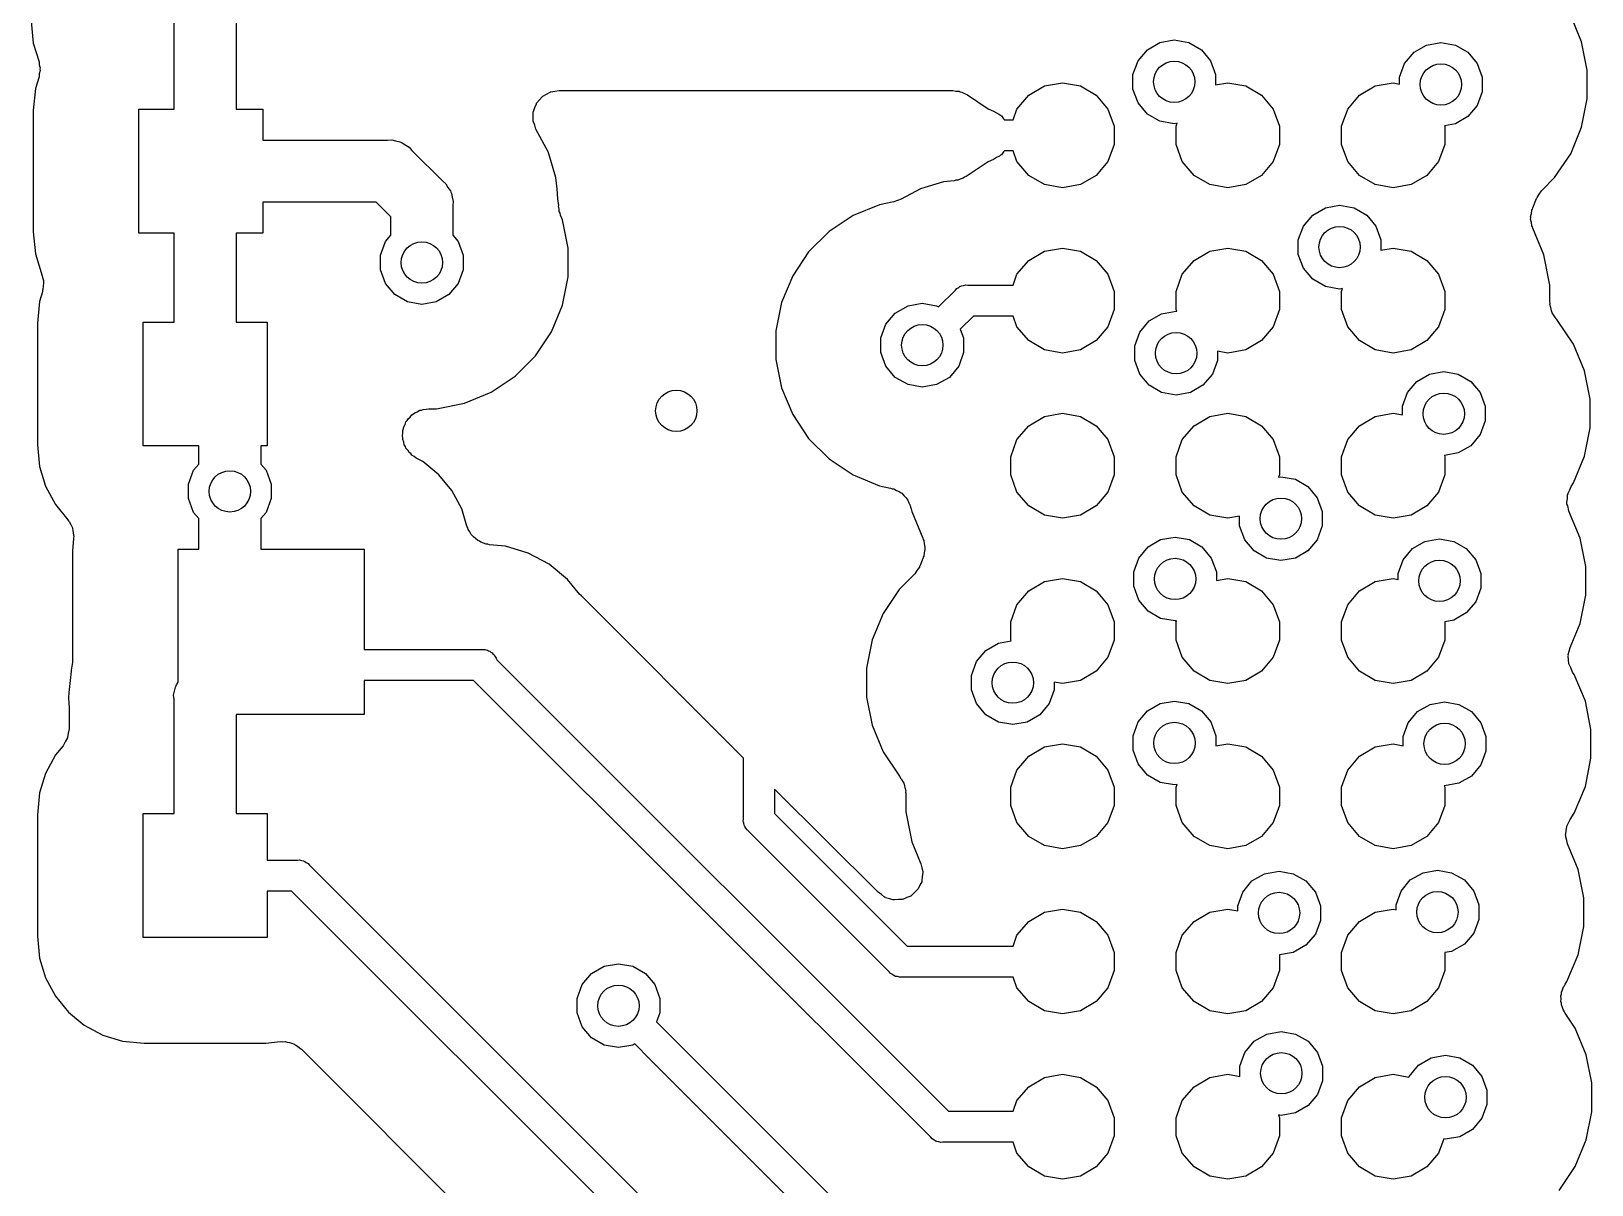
# Model space of a CAD drawing. Extents: x 552.7 to 632.3, y 410.9 to 459.8.
# Drawn here: x 565.09 to 572.64, y 429.44 to 435.03 of the extents above; entities that cross this region are included whole.
import ezdxf

# ---------------------------------------------------------------- set-up
doc = ezdxf.new("R2010")
doc.units = 0
doc.header["$MEASUREMENT"] = 0
doc.layers.add('BLACK', color=7, linetype='CONTINUOUS')

msp = doc.modelspace()

# ---------------------------------------------------------------- linework, layer by layer
at = {"layer": 'BLACK', "linetype": 'CONTINUOUS'}
for p, q in [((572.59, 434.977), (572.534, 435.112)), ((565.089, 435.076), (565.099, 434.97)), ((565.78, 434.65), (565.78, 435.07)), ((566.08, 435.07), (566.08, 434.65)), ((565.099, 434.97), (565.127, 434.88)), ((570.489, 434.938), (570.55, 434.973)), ((570.55, 434.973), (570.619, 434.986)), ((570.619, 434.986), (570.689, 434.973)), ((570.689, 434.973), (570.75, 434.938)), ((571.779, 434.926), (571.84, 434.961)), ((571.84, 434.961), (571.909, 434.973)), ((571.909, 434.973), (571.979, 434.961)), ((571.979, 434.961), (572.04, 434.926)), ((572.617, 434.84), (572.59, 434.977)), ((565.127, 434.88), (565.128, 434.865)), ((570.419, 434.818), (570.444, 434.884)), ((570.444, 434.884), (570.489, 434.938)), ((570.75, 434.938), (570.795, 434.884)), ((570.795, 434.884), (570.819, 434.818)), ((571.733, 434.872), (571.779, 434.926)), ((572.04, 434.926), (572.085, 434.872)), ((565.127, 434.807), (565.109, 434.75)), ((565.128, 434.822), (565.127, 434.807)), ((565.128, 434.865), (565.132, 434.85)), ((565.132, 434.837), (565.128, 434.822)), ((565.132, 434.85), (565.131, 434.844)), ((565.131, 434.844), (565.132, 434.837)), ((570.419, 434.747), (570.419, 434.818)), ((570.819, 434.818), (570.819, 434.768)), ((571.709, 434.806), (571.733, 434.872)), ((571.709, 434.772), (571.709, 434.806)), ((572.085, 434.872), (572.109, 434.806)), ((572.109, 434.806), (572.109, 434.735)), ((572.617, 434.701), (572.617, 434.84)), ((565.109, 434.75), (565.099, 434.644)), ((567.582, 434.723), (567.599, 434.733)), ((567.599, 434.733), (567.601, 434.734)), ((567.601, 434.734), (567.603, 434.735)), ((567.603, 434.735), (567.623, 434.738)), ((567.623, 434.738), (567.643, 434.741)), ((567.643, 434.741), (569.548, 434.741)), ((569.548, 434.741), (569.563, 434.738)), ((569.563, 434.738), (569.578, 434.737)), ((569.578, 434.737), (569.584, 434.735)), ((569.584, 434.735), (569.591, 434.733)), ((569.591, 434.733), (569.604, 434.726)), ((569.915, 434.718), (569.991, 434.763)), ((569.991, 434.763), (570.078, 434.778)), ((570.078, 434.778), (570.165, 434.763)), ((570.165, 434.763), (570.241, 434.718)), ((570.444, 434.681), (570.419, 434.747)), ((570.819, 434.768), (570.878, 434.778)), ((570.878, 434.778), (570.965, 434.763)), ((570.965, 434.763), (571.041, 434.718)), ((571.515, 434.718), (571.591, 434.763)), ((571.591, 434.763), (571.678, 434.778)), ((571.678, 434.778), (571.709, 434.772)), ((572.109, 434.735), (572.085, 434.669)), ((567.519, 434.64), (567.526, 434.659)), ((567.526, 434.659), (567.533, 434.677)), ((567.533, 434.677), (567.534, 434.679)), ((567.534, 434.679), (567.535, 434.681)), ((567.535, 434.681), (567.548, 434.696)), ((567.548, 434.696), (567.561, 434.711)), ((567.561, 434.711), (567.563, 434.712)), ((567.563, 434.712), (567.564, 434.714)), ((567.564, 434.714), (567.582, 434.723)), ((569.604, 434.726), (569.618, 434.72)), ((569.618, 434.72), (569.719, 434.652)), ((569.858, 434.651), (569.915, 434.718)), ((570.241, 434.718), (570.298, 434.651)), ((570.489, 434.627), (570.444, 434.681)), ((571.041, 434.718), (571.098, 434.651)), ((571.458, 434.651), (571.515, 434.718)), ((572.085, 434.669), (572.04, 434.615)), ((572.59, 434.564), (572.617, 434.701)), ((565.099, 434.644), (565.099, 434.056)), ((565.61, 434.05), (565.61, 434.65)), ((565.61, 434.65), (565.78, 434.65)), ((566.08, 434.65), (566.21, 434.65)), ((566.21, 434.65), (566.21, 434.5)), ((567.517, 434.596), (567.518, 434.616)), ((567.518, 434.594), (567.517, 434.596)), ((567.518, 434.638), (567.519, 434.64)), ((567.518, 434.636), (567.518, 434.638)), ((567.518, 434.616), (567.518, 434.636)), ((567.518, 434.592), (567.518, 434.594)), ((567.525, 434.573), (567.518, 434.592)), ((569.719, 434.652), (569.745, 434.641)), ((569.745, 434.641), (569.759, 434.632)), ((569.759, 434.632), (569.774, 434.625)), ((569.774, 434.625), (569.778, 434.621)), ((569.778, 434.621), (569.783, 434.618)), ((569.783, 434.618), (569.793, 434.604)), ((569.793, 434.604), (569.798, 434.599)), ((569.798, 434.599), (569.839, 434.599)), ((569.839, 434.599), (569.858, 434.651)), ((570.298, 434.651), (570.328, 434.568)), ((570.55, 434.592), (570.489, 434.627)), ((570.619, 434.579), (570.55, 434.592)), ((570.633, 434.582), (570.619, 434.579)), ((570.628, 434.568), (570.633, 434.582)), ((571.098, 434.651), (571.128, 434.568)), ((571.428, 434.568), (571.458, 434.651)), ((571.979, 434.58), (571.927, 434.57)), ((572.04, 434.615), (571.979, 434.58)), ((567.531, 434.554), (567.525, 434.573)), ((567.59, 434.444), (567.531, 434.554)), ((570.328, 434.568), (570.328, 434.48)), ((570.628, 434.48), (570.628, 434.568)), ((571.128, 434.568), (571.128, 434.48)), ((571.428, 434.48), (571.428, 434.568)), ((571.927, 434.57), (571.928, 434.568)), ((571.928, 434.568), (571.928, 434.48)), ((572.537, 434.435), (572.59, 434.564)), ((566.21, 434.5), (566.813, 434.5)), ((566.813, 434.5), (566.833, 434.502)), ((566.833, 434.502), (566.852, 434.497)), ((566.852, 434.497), (566.872, 434.493)), ((566.872, 434.493), (566.878, 434.49)), ((566.878, 434.49), (566.884, 434.488)), ((566.884, 434.488), (566.901, 434.477)), ((566.901, 434.477), (566.918, 434.467)), ((566.918, 434.467), (566.931, 434.451)), ((566.931, 434.451), (567.08, 434.302)), ((567.593, 434.434), (567.59, 434.444)), ((567.627, 434.32), (567.593, 434.434)), ((567.593, 434.434), (567.593, 434.434)), ((569.778, 434.427), (569.774, 434.423)), ((569.783, 434.43), (569.778, 434.427)), ((569.793, 434.444), (569.783, 434.43)), ((569.798, 434.449), (569.793, 434.444)), ((569.839, 434.449), (569.798, 434.449)), ((569.858, 434.397), (569.839, 434.449)), ((570.328, 434.48), (570.298, 434.397)), ((570.658, 434.397), (570.628, 434.48)), ((571.128, 434.48), (571.098, 434.397)), ((571.458, 434.397), (571.428, 434.48)), ((571.928, 434.48), (571.898, 434.397)), ((572.459, 434.319), (572.537, 434.435)), ((569.719, 434.396), (569.612, 434.324)), ((569.745, 434.407), (569.719, 434.396)), ((569.759, 434.416), (569.745, 434.407)), ((569.774, 434.423), (569.759, 434.416)), ((569.915, 434.33), (569.858, 434.397)), ((570.298, 434.397), (570.241, 434.33)), ((570.715, 434.33), (570.658, 434.397)), ((571.098, 434.397), (571.041, 434.33)), ((571.515, 434.33), (571.458, 434.397)), ((571.898, 434.397), (571.841, 434.33)), ((567.08, 434.302), (567.095, 434.289)), ((567.095, 434.289), (567.105, 434.272)), ((567.633, 434.265), (567.627, 434.32)), ((569.502, 434.299), (569.392, 434.265)), ((569.554, 434.304), (569.502, 434.299)), ((569.563, 434.306), (569.554, 434.304)), ((569.572, 434.307), (569.563, 434.306)), ((569.584, 434.312), (569.572, 434.307)), ((569.597, 434.316), (569.584, 434.312)), ((569.604, 434.321), (569.597, 434.316)), ((569.612, 434.324), (569.604, 434.321)), ((569.991, 434.285), (569.915, 434.33)), ((570.078, 434.27), (569.991, 434.285)), ((570.165, 434.285), (570.078, 434.27)), ((570.241, 434.33), (570.165, 434.285)), ((570.791, 434.285), (570.715, 434.33)), ((570.878, 434.27), (570.791, 434.285)), ((570.965, 434.285), (570.878, 434.27)), ((571.041, 434.33), (570.965, 434.285)), ((571.591, 434.285), (571.515, 434.33)), ((571.678, 434.27), (571.591, 434.285)), ((571.765, 434.285), (571.678, 434.27)), ((571.841, 434.33), (571.765, 434.285)), ((572.399, 434.259), (572.459, 434.319)), ((567.105, 434.272), (567.117, 434.255)), ((567.117, 434.255), (567.119, 434.249)), ((567.119, 434.249), (567.122, 434.243)), ((567.122, 434.243), (567.125, 434.224)), ((567.125, 434.224), (567.131, 434.204)), ((567.131, 434.204), (567.129, 434.184)), ((567.637, 434.217), (567.633, 434.265)), ((567.633, 434.265), (567.633, 434.265)), ((567.641, 434.184), (567.637, 434.217)), ((567.637, 434.217), (567.637, 434.217)), ((569.263, 434.202), (569.193, 434.188)), ((569.28, 434.209), (569.263, 434.202)), ((569.298, 434.215), (569.28, 434.209)), ((569.392, 434.265), (569.298, 434.215)), ((572.353, 434.173), (572.372, 434.218)), ((572.372, 434.218), (572.373, 434.22)), ((572.373, 434.22), (572.374, 434.223)), ((572.374, 434.223), (572.385, 434.239)), ((572.385, 434.239), (572.395, 434.255)), ((572.395, 434.255), (572.397, 434.257)), ((572.397, 434.257), (572.399, 434.259)), ((566.758, 434.2), (566.21, 434.2)), ((566.21, 434.2), (566.21, 434.05)), ((566.829, 434.129), (566.758, 434.2)), ((566.829, 434.041), (566.829, 434.129)), ((567.129, 434.184), (567.129, 434.041)), ((567.64, 434.181), (567.641, 434.184)), ((567.643, 434.168), (567.64, 434.181)), ((567.644, 434.155), (567.643, 434.168)), ((567.648, 434.147), (567.644, 434.155)), ((567.65, 434.138), (567.648, 434.147)), ((567.66, 434.115), (567.65, 434.138)), ((569.065, 434.135), (568.949, 434.058)), ((569.193, 434.188), (569.065, 434.135)), ((571.244, 434.084), (571.289, 434.138)), ((571.289, 434.138), (571.35, 434.173)), ((571.35, 434.173), (571.419, 434.186)), ((571.419, 434.186), (571.489, 434.173)), ((571.489, 434.173), (571.55, 434.138)), ((571.55, 434.138), (571.595, 434.084)), ((572.343, 434.13), (572.347, 434.146)), ((572.344, 434.124), (572.343, 434.13)), ((572.347, 434.146), (572.349, 434.162)), ((572.349, 434.162), (572.352, 434.167)), ((572.352, 434.167), (572.353, 434.173)), ((565.099, 434.056), (565.109, 433.95)), ((565.78, 434.05), (565.61, 434.05)), ((565.78, 433.62), (565.78, 434.05)), ((566.21, 434.05), (566.08, 434.05)), ((566.08, 434.05), (566.08, 433.62)), ((567.687, 433.978), (567.66, 434.115)), ((568.949, 434.058), (568.85, 433.959)), ((571.219, 434.018), (571.244, 434.084)), ((571.595, 434.084), (571.619, 434.018)), ((572.343, 434.118), (572.344, 434.124)), ((572.347, 434.102), (572.343, 434.118)), ((572.349, 434.086), (572.347, 434.102)), ((572.352, 434.081), (572.349, 434.086)), ((572.353, 434.075), (572.352, 434.081)), ((572.407, 433.945), (572.353, 434.075)), ((566.779, 433.943), (566.803, 434.01)), ((566.803, 434.01), (566.829, 434.041)), ((567.129, 434.041), (567.155, 434.01)), ((567.155, 434.01), (567.179, 433.943)), ((567.687, 433.838), (567.687, 433.978)), ((569.991, 433.963), (570.078, 433.978)), ((570.078, 433.978), (570.165, 433.963)), ((570.791, 433.963), (570.878, 433.978)), ((570.878, 433.978), (570.965, 433.963)), ((571.219, 433.947), (571.219, 434.018)), ((571.619, 434.018), (571.619, 433.968)), ((571.619, 433.968), (571.678, 433.978)), ((571.678, 433.978), (571.765, 433.963)), ((565.109, 433.95), (565.142, 433.843)), ((566.779, 433.873), (566.779, 433.943)), ((567.179, 433.943), (567.179, 433.873)), ((568.85, 433.959), (568.773, 433.843)), ((569.858, 433.851), (569.915, 433.918)), ((569.915, 433.918), (569.991, 433.963)), ((570.165, 433.963), (570.241, 433.918)), ((570.241, 433.918), (570.298, 433.851)), ((570.658, 433.851), (570.715, 433.918)), ((570.715, 433.918), (570.791, 433.963)), ((570.965, 433.963), (571.041, 433.918)), ((571.041, 433.918), (571.098, 433.851)), ((571.244, 433.881), (571.219, 433.947)), ((571.765, 433.963), (571.841, 433.918)), ((571.841, 433.918), (571.898, 433.851)), ((572.436, 433.799), (572.407, 433.945)), ((565.142, 433.843), (565.143, 433.836)), ((565.143, 433.836), (565.148, 433.821)), ((566.803, 433.807), (566.779, 433.873)), ((567.179, 433.873), (567.155, 433.807)), ((567.66, 433.702), (567.687, 433.838)), ((568.773, 433.843), (568.719, 433.714)), ((569.839, 433.799), (569.858, 433.851)), ((570.298, 433.851), (570.328, 433.768)), ((570.628, 433.768), (570.658, 433.851)), ((571.098, 433.851), (571.128, 433.768)), ((571.289, 433.827), (571.244, 433.881)), ((571.35, 433.792), (571.289, 433.827)), ((571.898, 433.851), (571.928, 433.768)), ((565.143, 433.766), (565.129, 433.72)), ((565.144, 433.772), (565.143, 433.766)), ((565.146, 433.777), (565.144, 433.772)), ((565.147, 433.794), (565.146, 433.777)), ((565.149, 433.81), (565.147, 433.794)), ((565.148, 433.821), (565.148, 433.815)), ((565.148, 433.815), (565.149, 433.81)), ((566.848, 433.753), (566.803, 433.807)), ((566.909, 433.717), (566.848, 433.753)), ((567.109, 433.753), (567.048, 433.717)), ((567.155, 433.807), (567.109, 433.753)), ((569.479, 433.693), (569.561, 433.775)), ((569.561, 433.775), (569.567, 433.782)), ((569.567, 433.782), (569.576, 433.787)), ((569.576, 433.787), (569.584, 433.793)), ((569.584, 433.793), (569.587, 433.794)), ((569.587, 433.794), (569.59, 433.796)), ((569.59, 433.796), (569.6, 433.797)), ((569.6, 433.797), (569.61, 433.8)), ((569.61, 433.8), (569.62, 433.799)), ((569.62, 433.799), (569.839, 433.799)), ((570.328, 433.768), (570.328, 433.68)), ((570.628, 433.68), (570.628, 433.768)), ((571.128, 433.768), (571.128, 433.68)), ((571.419, 433.779), (571.35, 433.792)), ((571.433, 433.782), (571.419, 433.779)), ((571.428, 433.768), (571.433, 433.782)), ((571.428, 433.68), (571.428, 433.768)), ((571.928, 433.768), (571.928, 433.68)), ((572.436, 433.718), (572.436, 433.799)), ((565.129, 433.72), (565.119, 433.614)), ((566.979, 433.705), (566.909, 433.717)), ((567.048, 433.717), (566.979, 433.705)), ((567.606, 433.573), (567.66, 433.702)), ((568.719, 433.714), (568.692, 433.577)), ((569.269, 433.663), (569.331, 433.698)), ((569.331, 433.698), (569.4, 433.711)), ((569.4, 433.711), (569.469, 433.698)), ((569.469, 433.698), (569.479, 433.693)), ((570.328, 433.68), (570.298, 433.597)), ((570.558, 433.66), (570.628, 433.673)), ((570.631, 433.672), (570.628, 433.68)), ((570.628, 433.673), (570.631, 433.672)), ((571.128, 433.68), (571.098, 433.597)), ((571.458, 433.597), (571.428, 433.68)), ((571.928, 433.68), (571.898, 433.597)), ((572.437, 433.712), (572.436, 433.718)), ((572.436, 433.707), (572.437, 433.712)), ((572.441, 433.691), (572.436, 433.707)), ((572.444, 433.674), (572.441, 433.691)), ((572.446, 433.669), (572.444, 433.674)), ((565.119, 433.614), (565.119, 433.026)), ((565.63, 433.02), (565.63, 433.62)), ((565.63, 433.62), (565.78, 433.62)), ((566.08, 433.62), (566.23, 433.62)), ((566.23, 433.62), (566.23, 433.02)), ((569.2, 433.543), (569.224, 433.609)), ((569.224, 433.609), (569.269, 433.663)), ((569.647, 433.649), (569.584, 433.586)), ((569.839, 433.649), (569.647, 433.649)), ((569.858, 433.597), (569.839, 433.649)), ((569.915, 433.53), (569.858, 433.597)), ((570.298, 433.597), (570.241, 433.53)), ((570.452, 433.571), (570.497, 433.625)), ((570.497, 433.625), (570.558, 433.66)), ((571.098, 433.597), (571.041, 433.53)), ((571.515, 433.53), (571.458, 433.597)), ((571.898, 433.597), (571.841, 433.53)), ((572.448, 433.664), (572.446, 433.669)), ((572.457, 433.65), (572.448, 433.664)), ((572.466, 433.636), (572.457, 433.65)), ((572.47, 433.633), (572.466, 433.636)), ((572.473, 433.628), (572.47, 433.633)), ((572.551, 433.512), (572.473, 433.628)), ((572.473, 433.628), (572.473, 433.628)), ((567.529, 433.457), (567.606, 433.573)), ((568.692, 433.577), (568.692, 433.438)), ((569.2, 433.472), (569.2, 433.543)), ((569.584, 433.586), (569.6, 433.543)), ((569.6, 433.543), (569.6, 433.472)), ((569.991, 433.485), (569.915, 433.53)), ((570.241, 433.53), (570.165, 433.485)), ((570.428, 433.505), (570.452, 433.571)), ((571.041, 433.53), (570.965, 433.485)), ((571.591, 433.485), (571.515, 433.53)), ((571.841, 433.53), (571.765, 433.485)), ((567.43, 433.358), (567.529, 433.457)), ((569.224, 433.406), (569.2, 433.472)), ((569.6, 433.472), (569.576, 433.406)), ((570.078, 433.47), (569.991, 433.485)), ((570.165, 433.485), (570.078, 433.47)), ((570.428, 433.434), (570.428, 433.505)), ((570.878, 433.47), (570.828, 433.479)), ((570.828, 433.479), (570.828, 433.434)), ((570.965, 433.485), (570.878, 433.47)), ((571.678, 433.47), (571.591, 433.485)), ((571.765, 433.485), (571.678, 433.47)), ((572.604, 433.383), (572.551, 433.512)), ((568.692, 433.438), (568.719, 433.301)), ((569.269, 433.352), (569.224, 433.406)), ((569.576, 433.406), (569.531, 433.352)), ((570.452, 433.368), (570.428, 433.434)), ((570.828, 433.434), (570.804, 433.368)), ((571.854, 433.367), (571.923, 433.38)), ((571.923, 433.38), (571.993, 433.367)), ((572.631, 433.246), (572.604, 433.383)), ((567.314, 433.281), (567.43, 433.358)), ((568.719, 433.301), (568.773, 433.172)), ((569.331, 433.317), (569.269, 433.352)), ((569.4, 433.304), (569.331, 433.317)), ((569.469, 433.317), (569.4, 433.304)), ((569.531, 433.352), (569.469, 433.317)), ((570.497, 433.314), (570.452, 433.368)), ((570.558, 433.279), (570.497, 433.314)), ((570.758, 433.314), (570.697, 433.279)), ((570.804, 433.368), (570.758, 433.314)), ((571.748, 433.278), (571.793, 433.332)), ((571.793, 433.332), (571.854, 433.367)), ((571.993, 433.367), (572.054, 433.332)), ((572.054, 433.332), (572.099, 433.278)), ((567.049, 433.2), (567.185, 433.227)), ((567.185, 433.227), (567.314, 433.281)), ((570.628, 433.266), (570.558, 433.279)), ((570.697, 433.279), (570.628, 433.266)), ((571.723, 433.212), (571.748, 433.278)), ((572.099, 433.278), (572.123, 433.212)), ((572.631, 433.107), (572.631, 433.246)), ((566.902, 433.137), (566.908, 433.144)), ((566.908, 433.144), (566.912, 433.152)), ((566.912, 433.152), (566.922, 433.16)), ((566.922, 433.16), (566.93, 433.17)), ((566.93, 433.17), (566.938, 433.175)), ((566.938, 433.175), (566.945, 433.181)), ((566.945, 433.181), (566.957, 433.186)), ((566.957, 433.186), (566.969, 433.193)), ((566.969, 433.193), (566.978, 433.194)), ((566.978, 433.194), (566.986, 433.197)), ((566.986, 433.197), (566.999, 433.198)), ((566.999, 433.198), (567.012, 433.2)), ((567.012, 433.2), (567.049, 433.2)), ((568.773, 433.172), (568.85, 433.056)), ((569.915, 433.118), (569.991, 433.163)), ((569.991, 433.163), (570.078, 433.178)), ((570.078, 433.178), (570.165, 433.163)), ((570.165, 433.163), (570.241, 433.118)), ((570.715, 433.118), (570.791, 433.163)), ((570.791, 433.163), (570.878, 433.178)), ((570.878, 433.178), (570.965, 433.163)), ((570.965, 433.163), (571.041, 433.118)), ((571.515, 433.118), (571.591, 433.163)), ((571.591, 433.163), (571.678, 433.178)), ((571.678, 433.178), (571.723, 433.17)), ((571.723, 433.17), (571.723, 433.212)), ((572.123, 433.212), (572.123, 433.141)), ((566.885, 433.069), (566.887, 433.082)), ((566.887, 433.06), (566.885, 433.069)), ((566.887, 433.095), (566.89, 433.104)), ((566.887, 433.082), (566.887, 433.095)), ((566.89, 433.104), (566.891, 433.113)), ((566.891, 433.113), (566.898, 433.124)), ((566.898, 433.124), (566.902, 433.137)), ((569.858, 433.051), (569.915, 433.118)), ((570.241, 433.118), (570.298, 433.051)), ((570.658, 433.051), (570.715, 433.118)), ((571.041, 433.118), (571.098, 433.051)), ((571.458, 433.051), (571.515, 433.118)), ((572.099, 433.075), (572.054, 433.021)), ((572.123, 433.141), (572.099, 433.075)), ((572.604, 432.97), (572.631, 433.107)), ((565.119, 433.026), (565.129, 432.92)), ((565.9, 433.02), (565.63, 433.02)), ((565.9, 432.932), (565.9, 433.02)), ((566.23, 433.02), (566.2, 433.02)), ((566.2, 433.02), (566.2, 432.932)), ((566.887, 433.051), (566.887, 433.06)), ((566.892, 433.039), (566.887, 433.051)), ((566.894, 433.026), (566.892, 433.039)), ((566.899, 433.018), (566.894, 433.026)), ((566.902, 433.01), (566.899, 433.018)), ((566.911, 433), (566.902, 433.01)), ((566.918, 432.988), (566.911, 433)), ((568.85, 433.056), (568.949, 432.958)), ((569.828, 432.968), (569.858, 433.051)), ((570.298, 433.051), (570.328, 432.968)), ((570.628, 432.968), (570.658, 433.051)), ((571.098, 433.051), (571.128, 432.968)), ((571.428, 432.968), (571.458, 433.051)), ((572.054, 433.021), (571.993, 432.986)), ((565.129, 432.92), (565.158, 432.825)), ((565.874, 432.902), (565.9, 432.932)), ((566.2, 432.932), (566.226, 432.902)), ((566.925, 432.983), (566.918, 432.988)), ((566.93, 432.976), (566.925, 432.983)), ((566.942, 432.969), (566.93, 432.976)), ((566.952, 432.961), (566.942, 432.969)), ((566.984, 432.944), (566.952, 432.961)), ((567.061, 432.881), (566.984, 432.944)), ((568.949, 432.958), (569.065, 432.88)), ((569.828, 432.88), (569.828, 432.968)), ((570.328, 432.968), (570.328, 432.88)), ((570.628, 432.88), (570.628, 432.968)), ((571.128, 432.968), (571.128, 432.88)), ((571.428, 432.88), (571.428, 432.968)), ((571.993, 432.986), (571.926, 432.974)), ((571.926, 432.974), (571.928, 432.968)), ((571.928, 432.968), (571.928, 432.88)), ((572.551, 432.841), (572.604, 432.97)), ((565.85, 432.835), (565.874, 432.902)), ((566.226, 432.902), (566.25, 432.835)), ((567.124, 432.804), (567.061, 432.881)), ((569.065, 432.88), (569.193, 432.827)), ((569.858, 432.797), (569.828, 432.88)), ((570.328, 432.88), (570.298, 432.797)), ((570.658, 432.797), (570.628, 432.88)), ((571.128, 432.88), (571.124, 432.869)), ((571.124, 432.869), (571.135, 432.871)), ((571.135, 432.871), (571.205, 432.859)), ((571.205, 432.859), (571.266, 432.823)), ((571.458, 432.797), (571.428, 432.88)), ((571.928, 432.88), (571.898, 432.797)), ((565.158, 432.825), (565.206, 432.736)), ((565.85, 432.765), (565.85, 432.835)), ((566.25, 432.835), (566.25, 432.765)), ((567.172, 432.715), (567.124, 432.804)), ((569.193, 432.827), (569.247, 432.816)), ((569.247, 432.816), (569.254, 432.813)), ((569.254, 432.813), (569.263, 432.812)), ((569.263, 432.812), (569.275, 432.805)), ((569.275, 432.805), (569.288, 432.8)), ((569.288, 432.8), (569.294, 432.795)), ((569.294, 432.795), (569.301, 432.791)), ((569.301, 432.791), (569.311, 432.78)), ((569.311, 432.78), (569.321, 432.771)), ((569.321, 432.771), (569.325, 432.764)), ((569.915, 432.73), (569.858, 432.797)), ((570.298, 432.797), (570.241, 432.73)), ((570.715, 432.73), (570.658, 432.797)), ((571.266, 432.823), (571.311, 432.769)), ((571.311, 432.769), (571.335, 432.703)), ((571.515, 432.73), (571.458, 432.797)), ((571.898, 432.797), (571.841, 432.73)), ((572.518, 432.748), (572.521, 432.766)), ((572.521, 432.766), (572.522, 432.784)), ((572.522, 432.784), (572.524, 432.788)), ((572.524, 432.792), (572.532, 432.808)), ((572.524, 432.788), (572.524, 432.792)), ((572.532, 432.808), (572.54, 432.824)), ((572.54, 432.824), (572.551, 432.841)), ((565.206, 432.736), (565.266, 432.663)), ((565.874, 432.698), (565.85, 432.765)), ((565.9, 432.668), (565.874, 432.698)), ((566.226, 432.698), (566.2, 432.668)), ((566.25, 432.765), (566.226, 432.698)), ((567.197, 432.632), (567.172, 432.715)), ((569.325, 432.764), (569.33, 432.758)), ((569.33, 432.758), (569.335, 432.745)), ((569.335, 432.745), (569.342, 432.732)), ((569.342, 432.732), (569.343, 432.724)), ((569.343, 432.724), (569.346, 432.716)), ((569.346, 432.716), (569.349, 432.703)), ((569.349, 432.703), (569.403, 432.573)), ((569.991, 432.685), (569.915, 432.73)), ((570.241, 432.73), (570.165, 432.685)), ((570.791, 432.685), (570.715, 432.73)), ((571.335, 432.703), (571.335, 432.633)), ((571.591, 432.685), (571.515, 432.73)), ((571.841, 432.73), (571.765, 432.685)), ((572.519, 432.744), (572.518, 432.748)), ((572.519, 432.74), (572.519, 432.744)), ((572.524, 432.723), (572.519, 432.74)), ((572.528, 432.705), (572.524, 432.723)), ((572.582, 432.574), (572.528, 432.705)), ((565.266, 432.663), (565.269, 432.658)), ((565.269, 432.658), (565.273, 432.654)), ((565.273, 432.654), (565.28, 432.639)), ((565.28, 432.639), (565.288, 432.624)), ((565.288, 432.624), (565.289, 432.619)), ((565.289, 432.619), (565.291, 432.613)), ((565.9, 432.52), (565.9, 432.668)), ((566.2, 432.668), (566.2, 432.52)), ((567.201, 432.624), (567.197, 432.632)), ((567.203, 432.616), (567.201, 432.624)), ((567.211, 432.605), (567.203, 432.616)), ((570.078, 432.67), (569.991, 432.685)), ((570.165, 432.685), (570.078, 432.67)), ((570.878, 432.67), (570.791, 432.685)), ((570.935, 432.68), (570.878, 432.67)), ((570.935, 432.633), (570.935, 432.68)), ((570.96, 432.566), (570.935, 432.633)), ((571.335, 432.633), (571.311, 432.566)), ((571.678, 432.67), (571.591, 432.685)), ((571.765, 432.685), (571.678, 432.67)), ((565.294, 432.57), (565.289, 432.514)), ((565.291, 432.613), (565.292, 432.597)), ((565.292, 432.597), (565.295, 432.581)), ((565.295, 432.581), (565.294, 432.575)), ((565.294, 432.575), (565.294, 432.57)), ((567.217, 432.592), (567.211, 432.605)), ((567.223, 432.587), (567.217, 432.592)), ((567.228, 432.58), (567.223, 432.587)), ((567.239, 432.572), (567.228, 432.58)), ((567.249, 432.562), (567.239, 432.572)), ((567.257, 432.559), (567.249, 432.562)), ((567.264, 432.554), (567.257, 432.559)), ((567.277, 432.55), (567.264, 432.554)), ((567.29, 432.545), (567.277, 432.55)), ((567.298, 432.545), (567.29, 432.545)), ((567.306, 432.542), (567.298, 432.545)), ((567.384, 432.535), (567.306, 432.542)), ((569.403, 432.573), (569.404, 432.567)), ((569.404, 432.567), (569.407, 432.562)), ((569.407, 432.562), (569.409, 432.546)), ((569.409, 432.546), (569.413, 432.53)), ((570.492, 432.531), (570.553, 432.567)), ((570.553, 432.567), (570.623, 432.579)), ((570.623, 432.579), (570.692, 432.567)), ((570.692, 432.567), (570.753, 432.531)), ((571.005, 432.512), (570.96, 432.566)), ((571.311, 432.566), (571.266, 432.512)), ((571.771, 432.523), (571.832, 432.558)), ((571.832, 432.558), (571.902, 432.57)), ((571.902, 432.57), (571.971, 432.558)), ((571.971, 432.558), (572.032, 432.523)), ((572.61, 432.437), (572.582, 432.574)), ((565.289, 432.514), (565.289, 431.972)), ((565.8, 431.876), (565.8, 432.52)), ((565.8, 432.52), (565.9, 432.52)), ((566.2, 432.52), (566.7, 432.52)), ((566.7, 432.52), (566.7, 432.035)), ((567.494, 432.501), (567.384, 432.535)), ((567.595, 432.447), (567.494, 432.501)), ((569.403, 432.475), (569.388, 432.438)), ((569.404, 432.481), (569.403, 432.475)), ((569.407, 432.486), (569.404, 432.481)), ((569.409, 432.502), (569.407, 432.486)), ((569.413, 432.518), (569.409, 432.502)), ((569.413, 432.53), (569.412, 432.524)), ((569.412, 432.524), (569.413, 432.518)), ((570.423, 432.411), (570.447, 432.477)), ((570.447, 432.477), (570.492, 432.531)), ((570.753, 432.531), (570.798, 432.477)), ((570.798, 432.477), (570.823, 432.411)), ((571.066, 432.477), (571.005, 432.512)), ((571.135, 432.465), (571.066, 432.477)), ((571.205, 432.477), (571.135, 432.465)), ((571.266, 432.512), (571.205, 432.477)), ((571.702, 432.403), (571.726, 432.469)), ((571.726, 432.469), (571.771, 432.523)), ((572.032, 432.523), (572.078, 432.469)), ((572.078, 432.469), (572.102, 432.403)), ((567.684, 432.374), (567.595, 432.447)), ((569.36, 432.397), (569.288, 432.325)), ((569.362, 432.399), (569.36, 432.397)), ((569.364, 432.401), (569.362, 432.399)), ((569.374, 432.417), (569.364, 432.401)), ((569.386, 432.433), (569.374, 432.417)), ((569.388, 432.438), (569.386, 432.436)), ((569.386, 432.436), (569.386, 432.433)), ((570.423, 432.341), (570.423, 432.411)), ((570.823, 432.411), (570.823, 432.368)), ((571.702, 432.374), (571.702, 432.403)), ((572.102, 432.403), (572.102, 432.332)), ((572.61, 432.298), (572.61, 432.437)), ((567.744, 432.301), (567.684, 432.374)), ((569.288, 432.325), (569.211, 432.209)), ((569.858, 432.251), (569.915, 432.318)), ((569.915, 432.318), (569.991, 432.363)), ((569.991, 432.363), (570.078, 432.378)), ((570.078, 432.378), (570.165, 432.363)), ((570.165, 432.363), (570.241, 432.318)), ((570.241, 432.318), (570.298, 432.251)), ((570.447, 432.274), (570.423, 432.341)), ((570.823, 432.368), (570.878, 432.378)), ((570.878, 432.378), (570.965, 432.363)), ((570.965, 432.363), (571.041, 432.318)), ((571.041, 432.318), (571.098, 432.251)), ((571.458, 432.251), (571.515, 432.318)), ((571.515, 432.318), (571.591, 432.363)), ((571.591, 432.363), (571.678, 432.378)), ((571.678, 432.378), (571.702, 432.374)), ((572.102, 432.332), (572.078, 432.266)), ((567.749, 432.297), (567.744, 432.301)), ((567.753, 432.292), (567.749, 432.297)), ((568.535, 431.509), (567.753, 432.292)), ((569.828, 432.168), (569.858, 432.251)), ((570.298, 432.251), (570.328, 432.168)), ((570.492, 432.22), (570.447, 432.274)), ((571.098, 432.251), (571.128, 432.168)), ((571.428, 432.168), (571.458, 432.251)), ((572.078, 432.266), (572.032, 432.212)), ((572.582, 432.161), (572.61, 432.298)), ((569.211, 432.209), (569.158, 432.081)), ((569.828, 432.08), (569.828, 432.168)), ((570.328, 432.168), (570.328, 432.08)), ((570.553, 432.185), (570.492, 432.22)), ((570.623, 432.173), (570.553, 432.185)), ((570.63, 432.174), (570.623, 432.173)), ((570.628, 432.168), (570.63, 432.174)), ((570.628, 432.08), (570.628, 432.168)), ((571.128, 432.168), (571.128, 432.08)), ((571.428, 432.08), (571.428, 432.168)), ((571.971, 432.176), (571.928, 432.169)), ((571.928, 432.169), (571.928, 432.168)), ((571.928, 432.168), (571.928, 432.08)), ((572.032, 432.212), (571.971, 432.176)), ((572.534, 432.045), (572.582, 432.161)), ((566.7, 432.035), (567.277, 432.035)), ((567.277, 432.035), (567.277, 432.035)), ((567.277, 432.035), (567.283, 432.035)), ((567.283, 432.035), (567.289, 432.033)), ((567.289, 432.033), (567.296, 432.032)), ((567.296, 432.032), (567.302, 432.028)), ((567.302, 432.028), (567.308, 432.026)), ((567.308, 432.026), (567.313, 432.022)), ((567.313, 432.022), (567.319, 432.018)), ((567.319, 432.018), (567.323, 432.013)), ((567.323, 432.013), (567.328, 432.009)), ((569.158, 432.081), (569.13, 431.944)), ((569.663, 431.976), (569.708, 432.03)), ((569.708, 432.03), (569.769, 432.065)), ((569.769, 432.065), (569.83, 432.076)), ((569.83, 432.076), (569.828, 432.08)), ((570.328, 432.08), (570.298, 431.997)), ((570.658, 431.997), (570.628, 432.08)), ((571.128, 432.08), (571.098, 431.997)), ((571.458, 431.997), (571.428, 432.08)), ((571.928, 432.08), (571.898, 431.997)), ((572.525, 432.01), (572.53, 432.027)), ((572.53, 432.027), (572.534, 432.045)), ((565.286, 431.954), (565.283, 431.935)), ((565.289, 431.972), (565.286, 431.954)), ((567.328, 432.009), (567.332, 432.003)), ((567.332, 432.003), (567.336, 431.998)), ((567.336, 431.998), (567.338, 431.992)), ((567.338, 431.992), (567.342, 431.986)), ((567.342, 431.986), (567.342, 431.984)), ((567.342, 431.984), (569.527, 429.799)), ((569.13, 431.944), (569.13, 431.804)), ((569.638, 431.909), (569.663, 431.976)), ((570.298, 431.997), (570.241, 431.93)), ((570.715, 431.93), (570.658, 431.997)), ((571.098, 431.997), (571.041, 431.93)), ((571.515, 431.93), (571.458, 431.997)), ((571.898, 431.997), (571.841, 431.93)), ((572.526, 432.006), (572.525, 432.01)), ((572.525, 432.002), (572.526, 432.006)), ((572.527, 431.984), (572.525, 432.002)), ((572.528, 431.966), (572.527, 431.984)), ((572.53, 431.962), (572.528, 431.966)), ((572.531, 431.958), (572.53, 431.962)), ((572.539, 431.942), (572.531, 431.958)), ((572.546, 431.925), (572.539, 431.942)), ((565.277, 431.884), (565.271, 431.826)), ((565.282, 431.929), (565.277, 431.884)), ((565.277, 431.884), (565.277, 431.884)), ((565.283, 431.935), (565.282, 431.929)), ((565.79, 431.858), (565.792, 431.864)), ((565.792, 431.864), (565.8, 431.876)), ((567.229, 431.885), (566.7, 431.885)), ((566.7, 431.885), (566.7, 431.72)), ((569.441, 429.673), (567.229, 431.885)), ((569.638, 431.839), (569.638, 431.909)), ((570.078, 431.87), (570.038, 431.877)), ((570.038, 431.877), (570.038, 431.839)), ((570.165, 431.885), (570.078, 431.87)), ((570.241, 431.93), (570.165, 431.885)), ((570.791, 431.885), (570.715, 431.93)), ((570.878, 431.87), (570.791, 431.885)), ((570.965, 431.885), (570.878, 431.87)), ((571.041, 431.93), (570.965, 431.885)), ((571.591, 431.885), (571.515, 431.93)), ((571.678, 431.87), (571.591, 431.885)), ((571.765, 431.885), (571.678, 431.87)), ((571.841, 431.93), (571.765, 431.885)), ((572.554, 431.913), (572.546, 431.925)), ((572.608, 431.785), (572.554, 431.913)), ((565.271, 431.826), (565.269, 431.8)), ((565.269, 431.8), (565.271, 431.774)), ((565.271, 431.826), (565.271, 431.826)), ((565.778, 431.813), (565.783, 431.833)), ((565.78, 431.793), (565.778, 431.813)), ((565.78, 431.24), (565.78, 431.793)), ((565.783, 431.833), (565.787, 431.852)), ((565.787, 431.852), (565.79, 431.858)), ((569.13, 431.804), (569.158, 431.668)), ((569.663, 431.773), (569.638, 431.839)), ((570.038, 431.839), (570.014, 431.773)), ((570.551, 431.773), (570.62, 431.785)), ((570.62, 431.785), (570.69, 431.773)), ((572.635, 431.648), (572.608, 431.785)), ((565.271, 431.774), (565.271, 431.768)), ((565.271, 431.768), (565.272, 431.761)), ((565.272, 431.761), (565.272, 431.65)), ((566.7, 431.72), (566.08, 431.72)), ((566.08, 431.72), (566.08, 431.24)), ((569.708, 431.719), (569.663, 431.773)), ((569.769, 431.683), (569.708, 431.719)), ((569.969, 431.719), (569.908, 431.683)), ((570.014, 431.773), (569.969, 431.719)), ((570.445, 431.684), (570.49, 431.738)), ((570.49, 431.738), (570.551, 431.773)), ((570.69, 431.773), (570.751, 431.738)), ((570.751, 431.738), (570.796, 431.684)), ((571.751, 431.68), (571.796, 431.734)), ((571.796, 431.734), (571.857, 431.769)), ((571.857, 431.769), (571.927, 431.781)), ((571.927, 431.781), (571.996, 431.769)), ((571.996, 431.769), (572.057, 431.734)), ((572.057, 431.734), (572.103, 431.68)), ((565.272, 431.65), (565.268, 431.629)), ((569.158, 431.668), (569.211, 431.539)), ((569.838, 431.671), (569.769, 431.683)), ((569.908, 431.683), (569.838, 431.671)), ((570.42, 431.617), (570.445, 431.684)), ((570.796, 431.684), (570.82, 431.617)), ((571.727, 431.613), (571.751, 431.68)), ((572.103, 431.68), (572.127, 431.613)), ((572.635, 431.508), (572.635, 431.648)), ((565.243, 431.569), (565.206, 431.524)), ((565.254, 431.588), (565.243, 431.569)), ((565.264, 431.607), (565.254, 431.588)), ((565.265, 431.608), (565.264, 431.607)), ((565.264, 431.607), (565.264, 431.607)), ((565.268, 431.629), (565.265, 431.608)), ((569.915, 431.518), (569.991, 431.563)), ((569.991, 431.563), (570.078, 431.578)), ((570.078, 431.578), (570.165, 431.563)), ((570.165, 431.563), (570.241, 431.518)), ((570.42, 431.547), (570.42, 431.617)), ((570.82, 431.617), (570.82, 431.568)), ((570.82, 431.568), (570.878, 431.578)), ((570.878, 431.578), (570.965, 431.563)), ((570.965, 431.563), (571.041, 431.518)), ((571.515, 431.518), (571.591, 431.563)), ((571.591, 431.563), (571.678, 431.578)), ((571.678, 431.578), (571.727, 431.569)), ((571.727, 431.569), (571.727, 431.613)), ((572.127, 431.613), (572.127, 431.543)), ((565.206, 431.524), (565.158, 431.435)), ((568.535, 431.213), (568.535, 431.509)), ((569.211, 431.539), (569.29, 431.421)), ((569.858, 431.451), (569.915, 431.518)), ((570.241, 431.518), (570.298, 431.451)), ((570.445, 431.481), (570.42, 431.547)), ((571.041, 431.518), (571.098, 431.451)), ((571.458, 431.451), (571.515, 431.518)), ((572.127, 431.543), (572.103, 431.476)), ((572.608, 431.371), (572.635, 431.508)), ((565.158, 431.435), (565.129, 431.34)), ((569.29, 431.421), (569.29, 431.42)), ((569.29, 431.42), (569.291, 431.419)), ((569.291, 431.419), (569.295, 431.412)), ((569.295, 431.412), (569.297, 431.408)), ((569.297, 431.408), (569.299, 431.406)), ((569.828, 431.368), (569.858, 431.451)), ((570.298, 431.451), (570.328, 431.368)), ((570.49, 431.427), (570.445, 431.481)), ((570.551, 431.391), (570.49, 431.427)), ((571.098, 431.451), (571.128, 431.368)), ((571.428, 431.368), (571.458, 431.451)), ((572.057, 431.422), (571.996, 431.387)), ((572.103, 431.476), (572.057, 431.422)), ((565.129, 431.34), (565.119, 431.234)), ((569.186, 430.859), (568.685, 431.359)), ((568.685, 431.359), (568.685, 431.241)), ((569.299, 431.406), (569.308, 431.392)), ((569.308, 431.392), (569.31, 431.387)), ((569.31, 431.387), (569.312, 431.382)), ((569.312, 431.382), (569.315, 431.366)), ((569.315, 431.366), (569.32, 431.35)), ((569.32, 431.35), (569.319, 431.344)), ((569.319, 431.344), (569.32, 431.339)), ((569.32, 431.339), (569.32, 431.249)), ((569.828, 431.28), (569.828, 431.368)), ((570.328, 431.368), (570.328, 431.28)), ((570.62, 431.379), (570.551, 431.391)), ((570.633, 431.381), (570.62, 431.379)), ((570.628, 431.368), (570.633, 431.381)), ((570.628, 431.28), (570.628, 431.368)), ((571.128, 431.368), (571.128, 431.28)), ((571.428, 431.28), (571.428, 431.368)), ((571.927, 431.375), (571.925, 431.375)), ((571.925, 431.375), (571.928, 431.368)), ((571.996, 431.387), (571.927, 431.375)), ((571.928, 431.368), (571.928, 431.28)), ((572.554, 431.243), (572.608, 431.371)), ((569.858, 431.197), (569.828, 431.28)), ((570.328, 431.28), (570.298, 431.197)), ((570.658, 431.197), (570.628, 431.28)), ((571.128, 431.28), (571.098, 431.197)), ((571.458, 431.197), (571.428, 431.28)), ((571.928, 431.28), (571.898, 431.197)), ((565.119, 431.234), (565.119, 430.646)), ((565.63, 430.64), (565.63, 431.24)), ((565.63, 431.24), (565.78, 431.24)), ((566.08, 431.24), (566.23, 431.24)), ((566.23, 431.24), (566.23, 431.015)), ((568.534, 431.204), (568.535, 431.213)), ((568.537, 431.194), (568.534, 431.204)), ((568.538, 431.184), (568.537, 431.194)), ((568.54, 431.181), (568.538, 431.184)), ((568.541, 431.178), (568.54, 431.181)), ((568.685, 431.241), (569.327, 430.599)), ((569.32, 431.249), (569.349, 431.103)), ((569.915, 431.13), (569.858, 431.197)), ((570.298, 431.197), (570.241, 431.13)), ((570.715, 431.13), (570.658, 431.197)), ((571.098, 431.197), (571.041, 431.13)), ((571.515, 431.13), (571.458, 431.197)), ((571.898, 431.197), (571.841, 431.13)), ((572.518, 431.18), (572.526, 431.195)), ((572.526, 431.195), (572.534, 431.212)), ((572.534, 431.212), (572.554, 431.243)), ((568.547, 431.17), (568.541, 431.178)), ((568.552, 431.161), (568.547, 431.17)), ((568.559, 431.155), (568.552, 431.161)), ((569.241, 430.473), (568.559, 431.155)), ((569.991, 431.085), (569.915, 431.13)), ((570.241, 431.13), (570.165, 431.085)), ((570.791, 431.085), (570.715, 431.13)), ((571.041, 431.13), (570.965, 431.085)), ((571.591, 431.085), (571.515, 431.13)), ((571.841, 431.13), (571.765, 431.085)), ((572.512, 431.136), (572.515, 431.154)), ((572.513, 431.132), (572.512, 431.136)), ((572.513, 431.128), (572.513, 431.132)), ((572.518, 431.11), (572.513, 431.128)), ((572.515, 431.154), (572.516, 431.172)), ((572.516, 431.172), (572.518, 431.175)), ((572.518, 431.175), (572.518, 431.18)), ((572.522, 431.093), (572.518, 431.11)), ((569.349, 431.103), (569.393, 430.997)), ((570.078, 431.07), (569.991, 431.085)), ((570.165, 431.085), (570.078, 431.07)), ((570.878, 431.07), (570.791, 431.085)), ((570.965, 431.085), (570.878, 431.07)), ((571.678, 431.07), (571.591, 431.085)), ((571.765, 431.085), (571.678, 431.07)), ((572.573, 430.97), (572.522, 431.093)), ((566.23, 431.015), (566.377, 431.015)), ((566.377, 431.015), (566.387, 431.016)), ((566.387, 431.016), (566.396, 431.013)), ((566.396, 431.013), (566.406, 431.012)), ((566.406, 431.012), (566.409, 431.01)), ((566.409, 431.01), (566.412, 431.009)), ((566.412, 431.009), (566.42, 431.003)), ((566.42, 431.003), (566.429, 430.998)), ((566.429, 430.998), (566.435, 430.991)), ((566.435, 430.991), (569.227, 428.199)), ((569.393, 430.997), (569.397, 430.978)), ((569.397, 430.978), (569.402, 430.96)), ((569.403, 430.954), (569.4, 430.935)), ((569.402, 430.96), (569.402, 430.957)), ((569.402, 430.957), (569.403, 430.954)), ((571.056, 430.949), (571.126, 430.962)), ((571.126, 430.962), (571.195, 430.949)), ((571.761, 430.919), (571.823, 430.954)), ((571.823, 430.954), (571.892, 430.967)), ((571.892, 430.967), (571.961, 430.954)), ((571.961, 430.954), (572.023, 430.919)), ((572.6, 430.833), (572.573, 430.97)), ((569.388, 430.893), (569.38, 430.876)), ((569.397, 430.91), (569.388, 430.893)), ((569.398, 430.916), (569.397, 430.913)), ((569.397, 430.913), (569.397, 430.91)), ((569.4, 430.935), (569.398, 430.916)), ((570.95, 430.86), (570.995, 430.914)), ((570.995, 430.914), (571.056, 430.949)), ((571.195, 430.949), (571.256, 430.914)), ((571.256, 430.914), (571.302, 430.86)), ((571.716, 430.865), (571.761, 430.919)), ((572.023, 430.919), (572.068, 430.865)), ((566.349, 430.865), (566.23, 430.865)), ((566.23, 430.865), (566.23, 430.64)), ((569.141, 428.073), (566.349, 430.865)), ((569.202, 430.848), (569.186, 430.859)), ((569.217, 430.836), (569.202, 430.848)), ((569.22, 430.835), (569.217, 430.836)), ((569.222, 430.833), (569.22, 430.835)), ((569.241, 430.828), (569.222, 430.833)), ((569.259, 430.823), (569.241, 430.828)), ((569.262, 430.823), (569.259, 430.823)), ((569.265, 430.822), (569.262, 430.823)), ((569.284, 430.824), (569.265, 430.822)), ((569.303, 430.824), (569.284, 430.824)), ((569.306, 430.826), (569.303, 430.824)), ((569.309, 430.826), (569.306, 430.826)), ((569.326, 430.834), (569.309, 430.826)), ((569.344, 430.841), (569.326, 430.834)), ((569.346, 430.843), (569.344, 430.841)), ((569.348, 430.844), (569.346, 430.843)), ((569.362, 430.858), (569.348, 430.844)), ((569.376, 430.871), (569.362, 430.858)), ((569.378, 430.874), (569.376, 430.871)), ((569.38, 430.876), (569.378, 430.874)), ((570.926, 430.794), (570.95, 430.86)), ((571.302, 430.86), (571.326, 430.794)), ((571.692, 430.799), (571.716, 430.865)), ((572.068, 430.865), (572.092, 430.799)), ((572.6, 430.694), (572.6, 430.833)), ((569.915, 430.718), (569.991, 430.763)), ((569.991, 430.763), (570.078, 430.778)), ((570.078, 430.778), (570.165, 430.763)), ((570.165, 430.763), (570.241, 430.718)), ((570.715, 430.718), (570.791, 430.763)), ((570.791, 430.763), (570.878, 430.778)), ((570.878, 430.778), (570.926, 430.769)), ((570.926, 430.769), (570.926, 430.794)), ((571.326, 430.794), (571.326, 430.723)), ((571.515, 430.718), (571.591, 430.763)), ((571.591, 430.763), (571.678, 430.778)), ((571.678, 430.778), (571.692, 430.775)), ((571.692, 430.775), (571.692, 430.799)), ((572.092, 430.728), (572.068, 430.662)), ((572.092, 430.799), (572.092, 430.728)), ((569.858, 430.651), (569.915, 430.718)), ((570.241, 430.718), (570.298, 430.651)), ((570.658, 430.651), (570.715, 430.718)), ((571.302, 430.657), (571.256, 430.603)), ((571.326, 430.723), (571.302, 430.657)), ((571.458, 430.651), (571.515, 430.718)), ((572.068, 430.662), (572.023, 430.608)), ((572.573, 430.557), (572.6, 430.694)), ((565.119, 430.646), (565.129, 430.54)), ((566.23, 430.64), (565.63, 430.64)), ((569.327, 430.599), (569.839, 430.599)), ((569.839, 430.599), (569.858, 430.651)), ((570.298, 430.651), (570.328, 430.568)), ((570.628, 430.568), (570.658, 430.651)), ((571.256, 430.603), (571.195, 430.568)), ((571.428, 430.568), (571.458, 430.651)), ((572.023, 430.608), (571.961, 430.573)), ((565.129, 430.54), (565.158, 430.445)), ((567.799, 430.466), (567.861, 430.501)), ((567.861, 430.501), (567.93, 430.513)), ((567.93, 430.513), (567.999, 430.501)), ((567.999, 430.501), (568.061, 430.466)), ((570.328, 430.568), (570.328, 430.48)), ((570.628, 430.48), (570.628, 430.568)), ((571.195, 430.568), (571.128, 430.556)), ((571.128, 430.556), (571.128, 430.48)), ((571.428, 430.48), (571.428, 430.568)), ((571.961, 430.573), (571.928, 430.567)), ((571.928, 430.567), (571.928, 430.48)), ((572.519, 430.428), (572.573, 430.557)), ((565.158, 430.445), (565.206, 430.356)), ((567.754, 430.412), (567.799, 430.466)), ((568.061, 430.466), (568.106, 430.412)), ((569.247, 430.466), (569.241, 430.473)), ((569.256, 430.461), (569.247, 430.466)), ((569.264, 430.455), (569.256, 430.461)), ((569.267, 430.454), (569.264, 430.455)), ((569.27, 430.452), (569.267, 430.454)), ((569.28, 430.451), (569.27, 430.452)), ((569.29, 430.448), (569.28, 430.451)), ((569.299, 430.449), (569.29, 430.448)), ((569.839, 430.449), (569.299, 430.449)), ((569.858, 430.397), (569.839, 430.449)), ((570.328, 430.48), (570.298, 430.397)), ((570.658, 430.397), (570.628, 430.48)), ((571.128, 430.48), (571.098, 430.397)), ((571.458, 430.397), (571.428, 430.48)), ((571.928, 430.48), (571.898, 430.397)), ((572.511, 430.415), (572.519, 430.428)), ((565.206, 430.356), (565.269, 430.279)), ((567.73, 430.345), (567.754, 430.412)), ((568.106, 430.412), (568.13, 430.345)), ((569.915, 430.33), (569.858, 430.397)), ((570.298, 430.397), (570.241, 430.33)), ((570.715, 430.33), (570.658, 430.397)), ((571.098, 430.397), (571.041, 430.33)), ((571.515, 430.33), (571.458, 430.397)), ((571.898, 430.397), (571.841, 430.33)), ((572.49, 430.358), (572.492, 430.366)), ((572.491, 430.344), (572.49, 430.358)), ((572.492, 430.366), (572.493, 430.375)), ((572.493, 430.375), (572.498, 430.387)), ((572.498, 430.387), (572.502, 430.401)), ((572.502, 430.401), (572.507, 430.407)), ((572.507, 430.407), (572.511, 430.415)), ((565.269, 430.279), (565.346, 430.216)), ((567.73, 430.275), (567.73, 430.345)), ((567.754, 430.208), (567.73, 430.275)), ((568.13, 430.275), (568.114, 430.232)), ((568.13, 430.345), (568.13, 430.275)), ((569.991, 430.285), (569.915, 430.33)), ((570.078, 430.27), (569.991, 430.285)), ((570.165, 430.285), (570.078, 430.27)), ((570.241, 430.33), (570.165, 430.285)), ((570.791, 430.285), (570.715, 430.33)), ((570.878, 430.27), (570.791, 430.285)), ((570.965, 430.285), (570.878, 430.27)), ((571.041, 430.33), (570.965, 430.285)), ((571.591, 430.285), (571.515, 430.33)), ((571.678, 430.27), (571.591, 430.285)), ((571.765, 430.285), (571.678, 430.27)), ((571.841, 430.33), (571.765, 430.285)), ((572.49, 430.331), (572.491, 430.344)), ((572.492, 430.323), (572.49, 430.331)), ((572.493, 430.314), (572.492, 430.323)), ((572.498, 430.301), (572.493, 430.314)), ((572.502, 430.288), (572.498, 430.301)), ((572.507, 430.281), (572.502, 430.288)), ((572.511, 430.274), (572.507, 430.281)), ((565.346, 430.216), (565.435, 430.168)), ((567.799, 430.154), (567.754, 430.208)), ((568.114, 430.232), (568.188, 430.158)), ((572.558, 430.202), (572.511, 430.274)), ((572.612, 430.073), (572.558, 430.202)), ((565.435, 430.168), (565.53, 430.139)), ((565.53, 430.139), (565.636, 430.129)), ((565.636, 430.129), (566.224, 430.129)), ((566.224, 430.129), (566.294, 430.136)), ((566.294, 430.136), (566.306, 430.135)), ((566.306, 430.135), (566.318, 430.136)), ((566.318, 430.136), (566.328, 430.133)), ((566.328, 430.133), (566.338, 430.132)), ((566.338, 430.132), (566.349, 430.128)), ((566.349, 430.128), (566.36, 430.125)), ((566.36, 430.125), (566.369, 430.119)), ((567.861, 430.119), (567.799, 430.154)), ((568.009, 430.125), (567.999, 430.119)), ((568.082, 430.052), (568.009, 430.125)), ((568.188, 430.158), (568.188, 430.158)), ((568.188, 430.158), (569.198, 429.149)), ((570.961, 430.084), (571.006, 430.138)), ((571.006, 430.138), (571.067, 430.173)), ((571.067, 430.173), (571.137, 430.186)), ((571.137, 430.186), (571.206, 430.173)), ((571.206, 430.173), (571.267, 430.138)), ((571.267, 430.138), (571.312, 430.084)), ((566.369, 430.119), (566.378, 430.114)), ((566.378, 430.114), (566.387, 430.106)), ((566.387, 430.106), (566.396, 430.099)), ((566.396, 430.099), (568.759, 427.736)), ((567.93, 430.107), (567.861, 430.119)), ((567.999, 430.119), (567.93, 430.107)), ((569.261, 428.873), (568.082, 430.052)), ((568.082, 430.052), (568.082, 430.052)), ((570.937, 430.018), (570.961, 430.084)), ((571.312, 430.084), (571.337, 430.018)), ((571.801, 430.022), (571.862, 430.058)), ((571.862, 430.058), (571.931, 430.07)), ((571.931, 430.07), (572.001, 430.058)), ((572.001, 430.058), (572.062, 430.022)), ((572.639, 429.937), (572.612, 430.073)), ((569.991, 429.963), (570.078, 429.978)), ((570.078, 429.978), (570.165, 429.963)), ((570.791, 429.963), (570.878, 429.978)), ((570.878, 429.978), (570.937, 429.968)), ((570.937, 429.968), (570.937, 430.018)), ((571.337, 430.018), (571.337, 429.947)), ((571.591, 429.963), (571.678, 429.978)), ((571.678, 429.978), (571.754, 429.964)), ((571.755, 429.968), (571.801, 430.022)), ((572.062, 430.022), (572.107, 429.968)), ((569.858, 429.851), (569.915, 429.918)), ((569.915, 429.918), (569.991, 429.963)), ((570.165, 429.963), (570.241, 429.918)), ((570.241, 429.918), (570.298, 429.851)), ((570.658, 429.851), (570.715, 429.918)), ((570.715, 429.918), (570.791, 429.963)), ((571.337, 429.947), (571.312, 429.881)), ((571.458, 429.851), (571.515, 429.918)), ((571.515, 429.918), (571.591, 429.963)), ((571.754, 429.964), (571.755, 429.968)), ((572.107, 429.968), (572.131, 429.902)), ((572.131, 429.902), (572.131, 429.832)), ((572.639, 429.797), (572.639, 429.937)), ((569.839, 429.799), (569.858, 429.851)), ((570.298, 429.851), (570.328, 429.768)), ((570.628, 429.768), (570.658, 429.851)), ((571.267, 429.827), (571.206, 429.792)), ((571.312, 429.881), (571.267, 429.827)), ((571.428, 429.768), (571.458, 429.851)), ((572.131, 429.832), (572.107, 429.765)), ((569.527, 429.799), (569.839, 429.799)), ((570.328, 429.768), (570.328, 429.68)), ((570.628, 429.68), (570.628, 429.768)), ((571.137, 429.779), (571.123, 429.782)), ((571.123, 429.782), (571.128, 429.768)), ((571.128, 429.768), (571.128, 429.68)), ((571.206, 429.792), (571.137, 429.779)), ((571.428, 429.68), (571.428, 429.768)), ((572.107, 429.765), (572.062, 429.711)), ((572.612, 429.66), (572.639, 429.797)), ((569.447, 429.666), (569.441, 429.673)), ((570.328, 429.68), (570.298, 429.597)), ((570.658, 429.597), (570.628, 429.68)), ((571.128, 429.68), (571.098, 429.597)), ((571.458, 429.597), (571.428, 429.68)), ((572.001, 429.676), (571.931, 429.664)), ((572.062, 429.711), (572.001, 429.676)), ((569.456, 429.661), (569.447, 429.666)), ((569.464, 429.655), (569.456, 429.661)), ((569.467, 429.654), (569.464, 429.655)), ((569.47, 429.652), (569.467, 429.654)), ((569.48, 429.651), (569.47, 429.652)), ((569.489, 429.648), (569.48, 429.651)), ((569.499, 429.649), (569.489, 429.648)), ((569.839, 429.649), (569.499, 429.649)), ((569.858, 429.597), (569.839, 429.649)), ((569.915, 429.53), (569.858, 429.597)), ((570.298, 429.597), (570.241, 429.53)), ((570.715, 429.53), (570.658, 429.597)), ((571.098, 429.597), (571.041, 429.53)), ((571.515, 429.53), (571.458, 429.597)), ((571.898, 429.597), (571.841, 429.53)), ((571.923, 429.665), (571.898, 429.597)), ((571.931, 429.664), (571.923, 429.665)), ((572.558, 429.531), (572.612, 429.66)), ((569.991, 429.485), (569.915, 429.53)), ((570.241, 429.53), (570.165, 429.485)), ((570.791, 429.485), (570.715, 429.53)), ((571.041, 429.53), (570.965, 429.485)), ((571.591, 429.485), (571.515, 429.53)), ((571.841, 429.53), (571.765, 429.485)), ((572.481, 429.416), (572.558, 429.531)), ((570.078, 429.47), (569.991, 429.485)), ((570.165, 429.485), (570.078, 429.47)), ((570.878, 429.47), (570.791, 429.485)), ((570.965, 429.485), (570.878, 429.47)), ((571.678, 429.47), (571.591, 429.485)), ((571.765, 429.485), (571.678, 429.47))]:
    msp.add_line(p, q, dxfattribs=at)
at = {"layer": 'BLACK'}
for centre in [(570.619, 434.783), (571.909, 434.77), (571.419, 433.983), (566.979, 433.908), (569.4, 433.508), (570.628, 433.469), (568.21, 433.19), (571.923, 433.176), (566.05, 432.8), (571.135, 432.668), (570.623, 432.376), (571.902, 432.367), (569.838, 431.874), (570.62, 431.582), (571.927, 431.578), (571.126, 430.759), (571.892, 430.763), (567.93, 430.31), (571.137, 429.983), (571.931, 429.867)]:
    msp.add_circle(centre, 0.1, dxfattribs=at)

doc.saveas('drawing.dxf')
